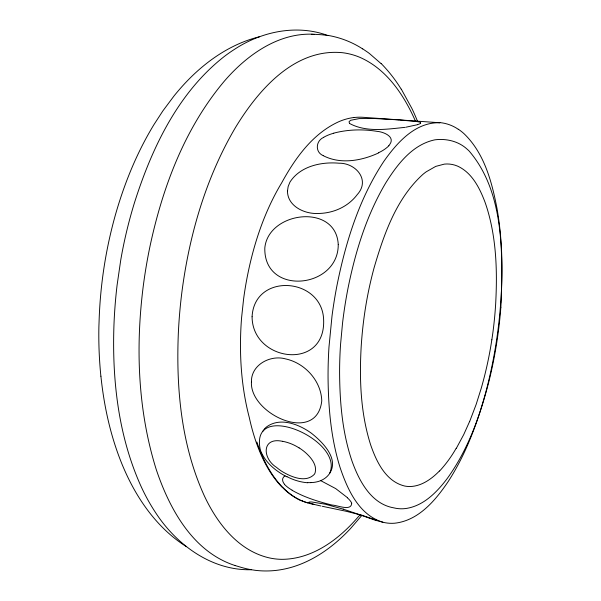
<?xml version="1.0" encoding="UTF-8"?>
<svg xmlns="http://www.w3.org/2000/svg" width="601" height="601" viewBox="0 0 601 601"><rect width="100%" height="100%" fill="white"/><g stroke="black" fill="none" stroke-linecap="round" stroke-linejoin="round"><path stroke-width="0.9" d="M500.798 302.243C502.939 271.134 502.391 239.679 497.08 208.893C491.934 181.998 484.398 153.225 463.98 133.655A47.494 42.573 14 0 0 458.931 129.643L458.247 129.2M500.866 307.614C502.797 255.951 504.99 192.711 469.05 150.941A48.072 43.099 14 0 0 467.067 149.123C458.495 141.19 446.273 138.365 434.884 139.83C412.316 144.533 397.186 164.576 385.662 183.065C366.58 215.293 355.394 251.571 348.039 288.112A569.613 510.655 14 0 0 342.54 323.128L340.564 344.328A505.125 452.838 14 0 0 339.595 372.184C339.753 402.227 342.307 432.705 352.081 461.298C359.135 480.928 371.102 503.931 393.745 507.845A29.457 26.406 14 0 0 405.329 508.581C423.284 506.23 436.897 492.227 447.279 478.441C467.773 450.164 479.733 416.688 488.485 383.16A560.26 502.263 14 0 0 500.828 307.607M491.851 339.79L492.873 332.654A499.769 448.038 14 0 0 495.637 304.339C497.305 273.913 496.651 242.827 488.5 213.28A175.883 157.672 14 0 0 485.007 202.154C479.681 188.06 472.01 172.675 457.586 166.131A24.002 21.516 14 0 0 444.372 164.111L435.733 166.387L426.229 171.796A67.229 60.273 14 0 0 422.871 174.41C396.397 198.42 384.084 233.842 374.25 267.22A474.091 425.02 14 0 0 366.062 304.309L365.28 309.087A506.515 454.086 14 0 0 361.148 347.303C359.323 380.042 360.645 413.586 370.704 445.025C376.489 461.726 385.737 481.333 404.488 485.984A23.003 20.622 14 0 0 410.385 486.517C419.941 486.194 428.543 480.958 435.5 474.752A84.441 75.696 14 0 0 437.874 472.529L439.444 470.959M469.666 421.369L463.732 434.583L456.317 448.346M469.606 421.639L476.18 404.338L481.176 388.479A478.246 428.738 14 0 0 491.836 339.79M347.476 497.681L335.704 488.598L320.679 480.627A22.77 20.419 14 0 0 323.623 479.147A21.215 19.014 14 0 0 329.528 473.58C345.222 440.368 249.152 398.35 260.323 449.969C264.831 462.244 275.641 471.116 287.008 476.886M420.64 123.182L420.437 122.491M329.521 473.573C339.482 458.691 322.436 441.975 311.408 433.231C299.05 424.216 279.893 416.733 266.243 427.161A16.836 15.093 14 0 0 264.485 429.069M264.448 429.122L262.629 431.488M500.731 302.235A596.583 534.83 14 0 1 485.961 391.559C477.434 423.014 465.97 454.093 448.181 481.574C435.53 500.31 418.596 520.646 394.587 523.223A32.657 29.276 14 0 1 382.822 522.216L374.663 520.023L361.794 515.478L350.36 528.737A218.306 195.708 14 0 1 344.29 534.913C326.794 551.958 305.03 565.744 280.614 569.756A81.683 73.224 14 0 1 255.252 570.319L251.376 569.718A79.805 71.542 14 0 1 240.746 567.231L235.134 565.549M361.794 515.478L359.954 514.817C340.497 538.18 313.301 559.336 281.538 559.336A55.42 49.688 14 0 1 270.134 558.074C238.77 551.357 217.397 523.704 204.445 496.095C181.134 445.206 175.988 387.923 178.369 332.586A645.97 579.101 14 0 1 181.93 291.831C189.413 234.435 206 177.528 235.509 127.45C258.092 90.285 294.482 47.877 342.675 52.723A58.199 52.174 14 0 1 359.421 57.148C386.526 68.784 403.91 94.913 415.396 121.019M388.772 145.667L389.147 145.239A16.836 15.093 14 0 0 389.741 144.465C395.533 136.532 383.31 131.814 377.097 131.356C362.741 129.027 347.806 129.433 333.713 133.159M308.944 502.233L308.997 502.196A1.773 1.593 14 0 1 309.62 502.03A12.997 11.652 14 0 1 312.039 502.03L325.261 504.186L343.471 509.22M323.714 137.366C315.818 140.687 314.789 152.076 323.188 155.636M378.713 152.872C361.802 160.798 340.527 164.629 323.285 155.697M327.59 35.429C296.691 24.168 261.736 31.47 234.773 49.154A167.777 150.408 14 0 0 224.383 56.404C178.106 92.562 151.768 148.101 134.414 202.898A576.592 516.905 14 0 0 123.956 243.277A568.373 509.535 14 0 0 120.756 259.963L117.075 285.28A617.783 553.837 14 0 0 113.874 327.41C112.222 380.591 118.442 435.109 140.063 484.166A209.997 188.256 14 0 0 155.944 513.186C176.867 545.054 211.883 570.792 251.376 569.718M417.477 124.7L405.84 127.224M259.519 36.759C227.982 44.474 200.809 64.87 179.789 89.076A274.597 246.17 14 0 0 174.042 95.927L162.841 110.937L154.014 124.52A370.787 332.406 14 0 0 148.958 133.114C134.504 158.626 123.656 186.092 115.587 214.256A549.427 492.55 14 0 0 99.09 321.212L98.895 326.516A496.862 445.431 14 0 0 100.885 376.203M376.895 520.609L376.872 520.609A2.051 1.841 14 0 1 376.474 520.541L376.234 520.489M404.961 127.367C386.834 129.207 366.227 132.528 349.579 123.475M311.017 482.641L307.704 482.626M311.363 34.302L314.098 34.452M398.117 119.862L373.799 118.472L359.188 118.592L350.586 120.305L349.038 121.733L349.497 123.378M398.508 119.884L399.282 119.945M400.048 119.997L417.575 121.657M282.643 441.352C261.563 436.657 262.134 458.45 276.565 467.405A50.657 45.413 14 0 0 281.824 471.319C290.816 476.796 305.518 483.234 314.263 474.407A9.511 8.527 14 0 0 315.127 472.724C317.268 464.941 311.123 457.752 305.774 452.853A49.244 44.151 14 0 0 299.14 447.873M322.331 506.29L346.123 511.256L361.937 515.252M321.024 506.019L314.406 504.502M256.882 442.035C265.958 469.088 283.492 499.251 314.135 504.434L314.24 504.457M314.135 504.434L309.988 503.15A4.785 4.29 14 0 1 309.049 502.669L308.891 502.444M361.967 515.26L376.038 520.053A6.581 5.905 14 0 1 376.835 520.451L376.925 520.541M382.829 522.194C358.94 515.027 347.498 489.432 340.143 467.683C330.971 438.557 328.356 407.809 328.056 377.413A541.786 485.698 14 0 1 328.98 347.002L332.007 316.096A618.414 554.4 14 0 1 336.973 285.475C345.718 241.978 359.195 198.488 383.926 161.241C396.908 142.828 415.329 121.92 439.917 122.762L363.064 117.3A44.001 39.448 14 0 0 353.741 117.578L353.756 117.601M343.209 509.137L359.954 514.817M235.134 565.549C192.989 551.966 169.58 509.137 156.298 469.674C137.854 410.881 135.51 347.934 143.136 287.09A653.85 586.17 14 0 1 150.122 245.711C162.826 186.618 184.973 127.84 224.338 81.158C247.221 54.556 280.209 31.019 317.005 34.49A80.031 71.752 14 0 1 327.83 35.512L327.793 35.504M302.28 500.986L301.026 500.468M292.101 490.296C304.444 497.403 318.214 501.61 331.962 505.05C336.74 505.028 351.247 511.609 351.69 503.398M186.49 546.677C159.783 529.969 140.288 503.706 127.014 475.511A266.987 239.348 14 0 1 122.303 464.873C110.667 436.642 104.048 406.524 100.908 376.203M362.719 48.861L367.827 52.332A100.082 89.722 14 0 1 369.502 53.572L381.117 63.653M282.447 487.539C269.774 474.737 261.69 458.112 255.831 441.269A249.851 223.985 14 0 1 249.34 417.71C243.42 395.127 240.693 371.786 240.505 348.452A417.56 374.34 14 0 1 241.602 317.576L243.615 298.892A464.378 416.313 14 0 1 249.009 268.324C255.125 240.408 264.523 213.032 278.601 188.09A230.318 206.474 14 0 1 281.644 182.914C295.008 158.484 312.407 133.828 338.453 121.868A54.909 49.229 14 0 1 353.726 117.511M284.558 484.278C282.778 482.333 281.531 478.959 283.777 476.871A7.159 6.416 14 0 1 285.069 475.894M401.325 89.181L411.88 108.435A242.984 217.832 14 0 1 415.591 116.647L417.47 121.169M420.587 123.258A2.201 1.976 14 0 1 420.189 123.573A14.033 12.576 14 0 1 417.462 124.647M320.694 480.665A26.654 23.897 14 0 1 311.017 482.588M327.853 35.376A83.554 74.9 14 0 1 362.666 48.921M439.924 122.604A35.098 31.462 14 0 1 457.985 129.102M307.915 502.827A42.949 38.502 14 0 1 302.371 501.016M300.921 500.663A58.357 52.317 14 0 1 282.553 487.456M381.214 63.578A147.087 131.859 14 0 1 401.22 89.233M347.348 497.801A19.54 17.519 14 0 1 351.75 503.082M417.838 121.778A9.06 8.121 14 0 1 420.475 122.401M323.661 137.298A41.567 37.262 14 0 1 333.743 133.242M388.907 145.788A38.877 34.85 14 0 1 378.615 152.699M307.697 482.776A47.554 42.633 14 0 1 287.12 476.698M292.176 490.176A30.471 27.323 14 0 1 284.438 484.376M282.65 441.299A41.807 37.48 14 0 1 299.095 447.933M456.167 448.271A147.771 132.475 14 0 1 439.571 471.056M338.243 244.472C338.558 288.796 263.786 296.398 264.808 248.025C268.204 211.312 336.057 202.86 338.243 244.472M251.436 381.913C249.543 414.059 316.862 445.191 321.76 400.882C321.212 380.824 304.805 362.959 285.46 358.872C270.292 354.643 250.97 364.837 251.436 381.913M252.089 316.742C252.217 361.712 325.532 371.516 323.639 319.98C322.467 277.211 254.343 272.103 252.089 316.742M287.473 191.126C287.563 206.135 304.324 213.986 317.538 213.483A50.514 45.285 14 0 0 332.143 211.477A50.912 45.638 14 0 0 352.284 200.156A51.235 45.931 14 0 0 357.212 194.634C370.614 180.037 355.777 162.901 339.069 163.217C321.49 161.616 300.53 166.071 290.23 181.682A28.33 25.392 14 0 0 289.795 182.464L288.142 186.58L287.473 191.126"/></g></svg>
